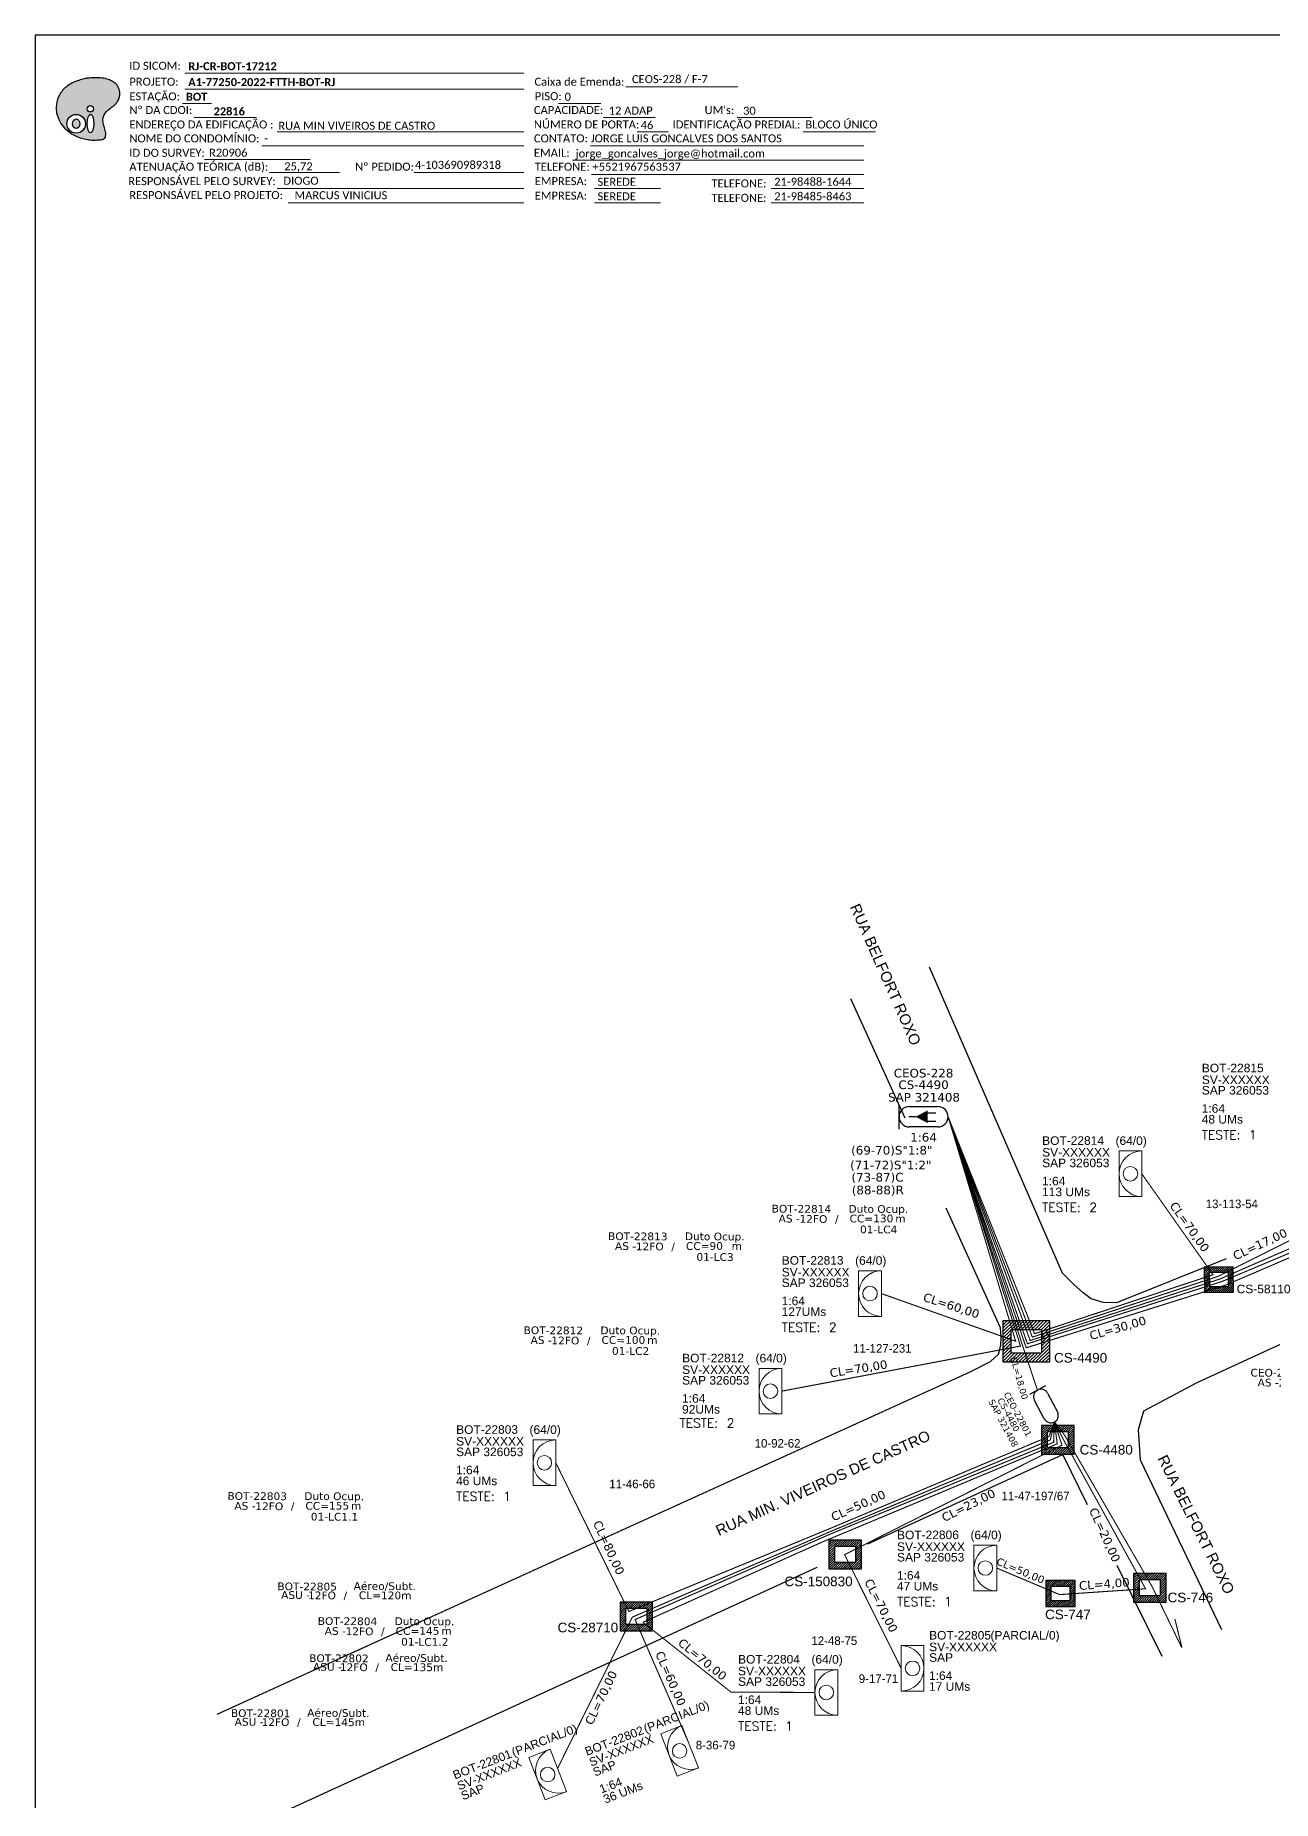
# Model space of a CAD drawing. Header units: inches. Extents: x 932 to 2691, y 84 to 678.
# Drawn here: x 932.4 to 1209.6, y 282.5 to 678.1 of the extents above; entities that cross this region are included whole.
import ezdxf
from ezdxf.enums import TextEntityAlignment as Align

# ---------------------------------------------------------------- set-up
doc = ezdxf.new("R2010")
doc.units = ezdxf.units.IN
doc.header["$MEASUREMENT"] = 0
for name, color, linetype in [('10.1-Caixas Subterrâneas', 5, 'Continuous'), ('20.4-CEOS', 1, 'Continuous'), ('20.5-CEO', 1, 'Continuous'), ('CAP_A_INSTALAR', 1, 'Continuous'), ('CELULAS_GPON', 7, 'Continuous'), ('label_cabos', 7, 'Continuous'), ('Legenda', 1, 'Continuous'), ('LOGRADOURO', 5, 'Continuous'), ('MUB', 252, 'Continuous'), ('surveys legendas', 7, 'Continuous')]:
    doc.layers.add(name, color=color, linetype=linetype)
doc.layers.add("20.0-LEGENDA DOS CDO'S", color=1, linetype='Continuous', lineweight=0)
doc.layers.add('20.1-CDO_INTERIOR', color=1, linetype='Continuous', lineweight=0)
doc.layers.add('EXTRA', color=50, linetype='Continuous', plot=False)
doc.styles.add('ARIAL', font='arial.ttf')
doc.styles.add('ROMANS', font='ROMANS.SHX', dxfattribs={"height": 2.5})
doc.styles.add('siredit', font='verdana.ttf')
doc.styles.add('WMF-Calibri0', font='calibri.ttf')
doc.styles.add('WMF-Calibri1', font='calibrib.ttf')
doc.linetypes.add('FENCELINE1', pattern='A,0.25,-0.1,[133,ltypeshp.shx,S=0.1,R=0,X=-0.1,Y=0],-0.1,1', length=1.45)

# ---------------------------------------------------------------- blocks, each defined once
blk = doc.blocks.new('*X2')
at = {"color": 0, "linetype": 'Continuous'}
for p, q in [((-1.25, 0.34099), (-0.49099, 1.1)), ((-1.25, 0.517767), (-0.667767, 1.1)), ((-1.25, 0.694544), (-0.844544, 1.1)), ((-1.25, 0.87132), (-1.02132, 1.1)), ((-1.25, 1.048097), (-1.198097, 1.1)), ((-0.789214, 0.625), (-0.314214, 1.1)), ((-0.612437, 0.625), (-0.137437, 1.1)), ((-0.43566, 0.625), (0.03934, 1.1)), ((-0.258883, 0.625), (0.216117, 1.1)), ((-0.082107, 0.625), (0.392893, 1.1)), ((0.09467, 0.625), (0.56967, 1.1)), ((0.271447, 0.625), (0.746447, 1.1)), ((0.448223, 0.625), (0.923223, 1.1)), ((0.625, 0.625), (1.1, 1.1)), ((0.801777, 0.625), (1.25, 1.073223)), ((-1.25, 0.164214), (-0.8035, 0.610714)), ((-1.25, -0.012563), (-0.8035, 0.433937)), ((-1.25, -0.18934), (-0.8035, 0.25716)), ((-1.25, -0.366117), (-0.8035, 0.080383)), ((0.8035, 0.449947), (1.25, 0.896447)), ((0.8035, 0.27317), (1.25, 0.71967)), ((0.8035, 0.096393), (1.25, 0.542893)), ((0.8035, -0.080383), (1.25, 0.366117)), ((0.8035, -0.25716), (1.25, 0.18934)), ((0.8035, -0.433937), (1.25, 0.012563)), ((-1.25, -0.542893), (-0.8035, -0.096393)), ((-1.25, -0.71967), (-0.8035, -0.27317)), ((-1.25, -0.896447), (-0.8035, -0.449947)), ((-1.25, -1.073223), (-0.801777, -0.625)), ((-1.1, -1.1), (-0.625, -0.625)), ((-0.923223, -1.1), (-0.448223, -0.625)), ((-0.746447, -1.1), (-0.271447, -0.625)), ((-0.56967, -1.1), (-0.09467, -0.625)), ((-0.392893, -1.1), (0.082107, -0.625)), ((-0.216117, -1.1), (0.258883, -0.625)), ((-0.03934, -1.1), (0.43566, -0.625)), ((0.137437, -1.1), (0.612437, -0.625)), ((0.314214, -1.1), (0.789214, -0.625)), ((0.49099, -1.1), (1.25, -0.34099)), ((0.667767, -1.1), (1.25, -0.517767)), ((0.8035, -0.610714), (1.25, -0.164214)), ((0.844544, -1.1), (1.25, -0.694544)), ((1.02132, -1.1), (1.25, -0.87132)), ((1.198097, -1.1), (1.25, -1.048097))]:
    blk.add_line(p, q, dxfattribs=at)
blk = doc.blocks.new('MANHOLE_MQ')
at = {"color": 0, "linetype": 'Continuous'}
for p, q in [((0.00000623, 0.00000569), (-0.00000627, 0.00000569)), ((-0.00000627, 0.00000569), (-0.00000627, -0.00000531)), ((0.00000623, -0.00000531), (0.00000623, 0.00000569)), ((-0.00000404, 0.00000331), (0.00000399, 0.00000331)), ((-0.00000404, -0.00000294), (-0.00000404, 0.00000331)), ((0.00000399, 0.00000331), (0.00000399, -0.00000294)), ((0.00000399, -0.00000294), (-0.00000404, -0.00000294)), ((0.00000399, -0.00000294), (0.00000399, -0.00000294)), ((-0.00000627, -0.00000531), (0.00000623, -0.00000531))]:
    blk.add_line(p, q, dxfattribs=at)
at = {"color": 0, "linetype": 'Continuous', "xscale": 5e-06, "yscale": 5e-06, "zscale": 1e-05}
blk.add_blockref('*X2', (-0.00000002, 0.00000019), dxfattribs=at)
blk = doc.blocks.new('Teste  FTTH')
at = {"color": 0, "lineweight": 0, "style": 'ROMANS'}
for tag, p in [('TESTE', (-2.302, -0.29)), ('QTDE', (0.212, -0.29))]:
    blk.add_attdef(tag, p, '', height=0.48, dxfattribs=at)
for tag, p, flags in [('FID', (-2.227, -1.253), 1), ('FATOR', (-2.227, -2.028), 3), ('ID_ATIVIDADE', (-2.227, -2.716), 3)]:
    blk.add_attdef(tag, p, '', height=0.48, dxfattribs=dict(at, flags=flags))
blk = doc.blocks.new('Inst CB DT OCUP CFOA-SM-AS-80-TS-24')
at = {"layer": 'label_cabos', "color": 0, "style": 'siredit'}
for tag, flags, p in [('ID_ATIVIDADE', 3, (1.31, 2.67)), ('FATOR', 1, (11.56, 2.55))]:
    blk.add_attdef(tag, text='', height=1, rotation=359.69, dxfattribs=dict(at, flags=flags)).set_placement(p, align=Align.MIDDLE_CENTER)
for tag, p in [('TIPO_CABO', (1.76, 0)), ('DESTINO_CABO', (3.13, 1.26)), ('CABO', (4.69, -0.05)), ('/', (7.71, -0.05)), ('LANCE', (10.91, 0)), ('TIPO_CABO', (13.11, 1.24)), ('UND', (15.96, 0)), ('FID', (13.15, -1.41))]:
    blk.add_attdef(tag, text='', height=1, rotation=359.69, dxfattribs=at).set_placement(p, align=Align.MIDDLE_CENTER)
blk.add_attdef('QTDE', (12.43, -0.47), '', height=1, rotation=359.69, dxfattribs=at)
blk = doc.blocks.new('LEGENDA DOS CABOS')
at = {"layer": 'EXTRA', "style": 'siredit'}
for tag, p in [('ID', (4.6, 0.97)), ('XX', (9.03, 0.97))]:
    blk.add_attdef(tag, text='', height=0.48, rotation=359.69, dxfattribs=at).set_placement(p, align=Align.MIDDLE_CENTER)
at = {"layer": 'Legenda', "color": 7, "style": 'siredit'}
for tag, p in [('TIPO_CABO', (1.31, 0)), ('CABO', (4.69, -0.05)), ('/', (6.81, -0.05)), ('METROS', (10.03, -0.05))]:
    blk.add_attdef(tag, text='', height=0.8, rotation=359.69, dxfattribs=at).set_placement(p, align=Align.MIDDLE_CENTER)
blk = doc.blocks.new('*U15')
at = {"layer": '20.4-CEOS', "color": 7, "style": 'siredit'}
for tag, p in [('FIBRAS_SPLITTER', (0, 0)), ('FIBRAS_TOP_C', (0, -4.13)), ('RESERVA_FINAIS', (0, -5.46))]:
    blk.add_attdef(tag, p, '', height=1.01, dxfattribs=at)
for tag, p, flags in [('ID_ATIVIDADE', (0, -6.77), 3), ('FATOR', (0, -8.09), 1), ('QTDE', (0, -9.4), 1), ('FID', (0, -10.71), 1)]:
    blk.add_attdef(tag, p, '', height=1.01, dxfattribs=dict(at, flags=flags))
blk = doc.blocks.new('*U16')
at = {"layer": '20.4-CEOS', "color": 7, "style": 'siredit'}
blk.add_attdef('FIBRAS_SPLITTER', (0, 0), '', height=1.01, dxfattribs=at)
for tag, p, flags in [('ID_ATIVIDADE', (0, -1.48), 3), ('FATOR', (0, -2.79), 1), ('QTDE', (0, -4.11), 1), ('FID', (0, -5.42), 1)]:
    blk.add_attdef(tag, p, '', height=1.01, dxfattribs=dict(at, flags=flags))
blk = doc.blocks.new('OI')
h = blk.add_hatch(color=40)
edge = h.paths.add_edge_path()
edge.add_spline(control_points=[(4.35, -0.67), (3.92, -0.99), (3.26, -1.5), (2.81, -2.59), (2.9, -3.5), (3.06, -4.27), (3.31, -4.85), (3.37, -5.39), (3.4, -5.88), (3.2, -6.4), (2.54, -6.61), (1.65, -6.63), (0.55, -6.67), (-0.56, -6.42), (-1.61, -6.14), (-2.77, -5.61), (-3.92, -4.77), (-4.89, -3.7), (-5.34, -2.65), (-5.6, -1.94), (-5.85, -0.96), (-5.71, 0.47), (-5.1, 2.02), (-4.14, 3.02), (-3.3, 3.61), (-2.37, 4.16), (-1.36, 4.44), (-0.56, 4.7), (0.79, 4.85), (2.24, 4.97), (3.79, 4.57), (4.67, 4.21), (5.44, 3.65), (5.76, 2.99), (6.03, 2.21), (6.01, 1.46), (5.72, 0.64), (5.31, 0.08), (4.88, -0.38), (4.51, -0.55), (4.35, -0.67)], knot_values=[0, 0, 0, 0, 1.60434, 2.417191, 3.427595, 4.282808, 4.776746, 5.304182, 5.888771, 6.258406, 6.858137, 7.79129, 8.986195, 10.124242, 11.187857, 12.242908, 13.953784, 15.414161, 16.515391, 17.349188, 17.675853, 19.552021, 21.515531, 22.568638, 23.63245, 24.621084, 25.782718, 26.745347, 27.142653, 29.870543, 31.004649, 31.921532, 32.709589, 33.801391, 34.042471, 35.192333, 35.971461, 36.628871, 37.254359, 37.836911, 37.836911, 37.836911, 37.836911], degree=3, periodic=0)
h.paths.add_polyline_path([(1.13, -0.87, -1), (-0.04, -0.87, -1)], flags=16)
edge = h.paths.add_edge_path(flags=16)
edge.add_ellipse((0.56, -3.59), major_axis=(-0.02, 1.71), ratio=0.361305, start_angle=0, end_angle=360)
h.paths.add_polyline_path([(-0.36, -3.62, -1), (-3.8, -3.62, -1)], flags=16)
edge = h.paths.add_edge_path(flags=0)
edge.add_ellipse((-2.08, -3.62), major_axis=(0, 0.885), ratio=0.758294, start_angle=0, end_angle=360)
at = {"color": 40}
for centre, radius in [((-2.08, -3.62), 1.72), ((0.54, -0.87), 0.587)]:
    blk.add_circle(centre, radius, dxfattribs=at)
blk.add_ellipse((-2.08, -3.62), major_axis=(0, 0.885), ratio=0.758294, start_param=-3.141592653589792, end_param=3.141592653589792, dxfattribs=at)
blk.add_ellipse((0.56, -3.59), major_axis=(-0.02, 1.71), ratio=0.361305, dxfattribs=at)
at = {"color": 40, "start_tangent": (-0.800898, -0.598801), "end_tangent": (-0.800898, -0.598801)}
blk.add_spline([(4.35, -0.67), (3.2, -1.78), (2.9, -2.54), (2.92, -3.55), (3.12, -4.38), (3.28, -4.85), (3.37, -5.37), (3.35, -5.95), (3.2, -6.29), (2.66, -6.55), (1.73, -6.63), (0.54, -6.62), (-0.58, -6.41), (-1.6, -6.11), (-2.56, -5.67), (-3.95, -4.67), (-4.89, -3.56), (-5.37, -2.56), (-5.64, -1.78), (-5.72, -1.46), (-5.63, 0.42), (-4.84, 2.22), (-4.13, 2.99), (-3.27, 3.62), (-2.4, 4.09), (-1.3, 4.47), (-0.37, 4.72), (0.02, 4.77), (2.75, 4.8), (3.85, 4.53), (4.69, 4.16), (5.31, 3.68), (5.85, 2.73), (5.93, 2.5), (5.94, 1.35), (5.67, 0.62), (5.29, 0.08), (4.84, -0.36), (4.35, -0.67)], degree=3, dxfattribs=at)

msp = doc.modelspace()

# ---------------------------------------------------------------- linework, layer by layer
msp.add_lwpolyline([(932.38, 84.09), (1770.94, 84.09), (1770.94, 678.09), (932.38, 678.09), (932.38, 84.09)])
at = {"color": 7, "lineweight": 0}
for points in [[(965.85, 669.61), (1041.82, 669.61)], [(965.85, 666.04), (1041.82, 666.04)], [(1064.66, 666.53), (1089.8, 666.53)], [(965.33, 662.77), (971.88, 662.77)], [(1049.62, 662.81), (1059.1, 662.81)], [(968, 659.7), (981.94, 659.7)], [(1059.67, 659.7), (1071.29, 659.7)], [(1089.61, 659.7), (1106.47, 659.7)], [(983.15, 653.35), (1041.82, 653.35)], [(986.57, 656.46), (1041.82, 656.46)], [(1056.78, 653.35), (1118.01, 653.35)], [(1067.25, 656.46), (1074.2, 656.46)], [(1104.42, 656.46), (1120.6, 656.46)], [(970.32, 650.28), (993.95, 650.28)], [(1052.74, 650.11), (1118.01, 650.11)], [(984.85, 647.31), (1000.52, 647.31)], [(1017.18, 647.32), (1041.68, 647.32)], [(1017.69, 647.32), (1041.84, 647.32)], [(1057.03, 646.87), (1118.01, 646.87)], [(986.57, 643.76), (1041.82, 643.76)], [(1057.64, 643.76), (1072.44, 643.76)], [(1097.24, 643.76), (1118.01, 643.76)], [(989.06, 640.52), (1041.82, 640.52)], [(1057.64, 640.52), (1072.44, 640.52)], [(1097.24, 640.52), (1118.01, 640.52)]]:
    msp.add_lwpolyline(points, dxfattribs=at)
at = {"layer": '20.1-CDO_INTERIOR', "color": 0, "lineweight": 18}
for points in [[(1175.2, 417.9), (1175.19, 428.1), (1180.29, 428.1), (1180.3, 417.9)], [(1116.85, 391.05), (1116.84, 401.25), (1121.94, 401.25), (1121.95, 391.05)], [(1094.53, 369.18), (1094.53, 379.38), (1099.63, 379.39), (1099.63, 369.19)], [(1043.89, 353.15), (1043.89, 363.35), (1048.99, 363.35), (1048.99, 353.15)], [(1142.68, 329.55), (1142.68, 339.75), (1147.78, 339.75), (1147.78, 329.55)], [(1107.07, 301.67), (1107.06, 311.87), (1112.16, 311.88), (1112.17, 301.68)], [(1076.2, 288), (1072.52, 297.51), (1077.27, 299.36), (1080.96, 289.85)], [(1046.64, 282.7), (1042.96, 292.22), (1047.71, 294.06), (1051.4, 284.55)]]:
    msp.add_lwpolyline(points, close=True, dxfattribs=at)
at = {"layer": '20.1-CDO_INTERIOR', "color": 8, "lineweight": 18}
msp.add_lwpolyline([(1131.48, 307.07), (1131.48, 317.27), (1126.38, 317.28), (1126.38, 307.08)], close=True, dxfattribs=at)
at = {"layer": '20.1-CDO_INTERIOR', "color": 0, "lineweight": 18}
for centre in [(1177.74, 423), (1119.39, 396.15), (1097.08, 374.28), (1046.44, 358.25), (1145.23, 334.65), (1109.61, 306.78), (1076.74, 293.68), (1047.18, 288.38)]:
    msp.add_circle(centre, 1.63, dxfattribs=at)
at = {"layer": '20.1-CDO_INTERIOR', "color": 8, "lineweight": 18}
msp.add_circle((1128.93, 312.18), 1.63, dxfattribs=at)
at = {"layer": '20.1-CDO_INTERIOR', "color": 0, "lineweight": 18}
for centre, start, end in [((1180.29, 423), 90.0276, 270.0276), ((1121.94, 396.15), 90.0276, 270.0276), ((1099.63, 374.29), 90.0276, 270.0276), ((1048.99, 358.25), 90.0276, 270.0276), ((1147.78, 334.65), 90.0276, 270.0276), ((1112.16, 306.78), 90.0276, 270.0276), ((1079.12, 294.6), 111.1866, 291.1866), ((1049.55, 289.3), 111.1866, 291.1866)]:
    msp.add_arc(centre, 5.1, start, end, dxfattribs=at)
at = {"layer": '20.1-CDO_INTERIOR', "color": 8, "lineweight": 18}
msp.add_arc((1126.38, 312.18), 5.1, 269.9724, 89.9724, dxfattribs=at)
at = {"layer": '20.4-CEOS', "color": 5}
for p, q in [((1128.19, 438.06), (1134.61, 438.06)), ((1134.61, 433.49), (1128.19, 433.49))]:
    msp.add_line(p, q, dxfattribs=at)
for points in [[(1125.91, 433.01), (1125.91, 438.53)], [(1129.63, 435.77), (1128.09, 435.77)], [(1132.16, 436.68), (1134.11, 436.68)], [(1132.16, 434.78), (1134.11, 434.78)]]:
    msp.add_lwpolyline(points, dxfattribs=at)
msp.add_lwpolyline([(1129.63, 435.77, 0, 2.82, 0), (1132.28, 435.77, 2.82, 2.82, 0)], format="xyseb", dxfattribs=at)
for centre, start, end in [((1128.19, 435.77), 90, 270), ((1134.61, 435.77), 270, 90)]:
    msp.add_arc(centre, 2.29, start, end, dxfattribs=at)
at = {"layer": '20.5-CEO', "color": 0}
for p, q in [((1158.44, 368.08), (1156.22, 372.23)), ((1159.18, 373.82), (1161.4, 369.66))]:
    msp.add_line(p, q, dxfattribs=at)
msp.add_lwpolyline([(1158.69, 375.46), (1155.12, 373.55)], dxfattribs=at)
for centre, start, end in [((1157.7, 373.03), 28.1503, 208.1503), ((1159.92, 368.87), 208.1503, 28.1503)]:
    msp.add_arc(centre, 1.68, start, end, dxfattribs=at)
at = {"layer": 'CAP_A_INSTALAR', "color": 0, "linetype": 'FENCELINE1', "ltscale": 2, "const_width": 0.24, "elevation": 0.24}
for points in [[(1136.9, 435.77), (1154.39, 384), (1199.2, 398.09), (1233.32, 412.77), (1262.17, 426.22), (1301.48, 446.53), (1304.36, 476.66)], [(1263.23, 470.18), (1257.57, 425.4), (1232.45, 413.24), (1198.26, 398.86), (1154.67, 384.9), (1136.9, 435.77)], [(1136.9, 435.77), (1155.77, 386.39), (1197.36, 399.99), (1229.5, 416.05), (1216.07, 439.26)], [(1136.9, 435.77), (1153.12, 384.39), (1099.63, 374.29)], [(1136.9, 435.77), (1152.03, 385.48), (1121.94, 396.15)], [(1136.9, 435.77), (1156.28, 387.15), (1196.24, 400.37), (1180.29, 423)], [(1136.9, 435.77), (1153.86, 383.65), (1156.93, 374.47)], [(1160.71, 367.39), (1159.53, 364.15), (1110.44, 343.51), (1065.37, 324.92), (1048.99, 358.25)], [(1160.74, 367.4), (1159.8, 363.36), (1110.99, 343.03), (1066.15, 323.66), (1049.38, 289.74)], [(1160.71, 367.39), (1160.54, 362.84), (1111.01, 342.48), (1066.76, 323.11), (1078.77, 295.49)], [(1160.71, 367.39), (1161.35, 362.47), (1108.71, 340.49), (1068.52, 322.5)], [(1160.71, 367.39), (1162.41, 362.18), (1113.7, 337.65), (1126.38, 312.18)], [(1160.74, 367.4), (1162.6, 363.69), (1181.13, 330.01), (1161.88, 328.7), (1147.78, 334.65)], [(1160.74, 367.4), (1163.08, 364.3), (1182.51, 330.67), (1189.26, 316.81)], [(1068.52, 322.5), (1088.23, 306.87), (1107.06, 306.77)]]:
    msp.add_lwpolyline(points, dxfattribs=at)
at = {"layer": 'CAP_A_INSTALAR', "color": 1, "linetype": 'FENCELINE1', "ltscale": 2, "const_width": 0.24, "elevation": 0.24}
msp.add_lwpolyline([(1136.9, 435.77), (1155.29, 385.63), (1197.78, 399.41), (1231.53, 414.11), (1256.11, 426.11), (1248.35, 445.25)], dxfattribs=at)
at = {"layer": 'CAP_A_INSTALAR', "color": 0, "linetype": 'FENCELINE1', "ltscale": 2, "const_width": 0.24}
msp.add_lwpolyline([(1189.29, 316.82), (1187.7, 323.24)], dxfattribs=at)
at = {"layer": 'MUB'}
for points in [[(1199.21, 403.91), (1174.66, 394.04), (1171.65, 394.18), (1168.95, 394.94), (1167.17, 396.29), (1165.08, 398.15), (1162.56, 400.69), (1132.71, 469.29)], [(1127.3, 435.44), (1115.11, 462.22)], [(1346.33, 446.86), (1192.61, 376.18), (1180.64, 369.8), (1179.47, 365.62), (1179.9, 358.92), (1198.17, 320.86)], [(991.65, 310.32), (1141.84, 378.62), (1146.41, 380.95), (1148.21, 382.59), (1148.7, 384.62), (1148.78, 386.38), (1148.66, 388.51), (1136.47, 415.3)], [(1118.94, 340.06), (1162.6, 360.07)], [(1168.12, 348.83), (1162.6, 360.07)], [(984.39, 278.39), (1107.54, 334.83)], [(1184.85, 314.8), (1174.8, 335.24)], [(1004.38, 316.1), (1007.91, 317.71)], [(973.16, 301.91), (991.65, 310.32)]]:
    msp.add_lwpolyline(points, dxfattribs=at)

# ---------------------------------------------------------------- block references
at = {"color": 7, "xscale": 1.213923925196705, "yscale": 1.21392392515554, "zscale": 1.213923925163967, "rotation": 0.153289602326381}
msp.add_blockref('OI', (944.05, 662.67), dxfattribs=at)
at = {"layer": '10.1-Caixas Subterrâneas', "color": 30}
for p, xscale, yscale, zscale, rotation in [((1197.55, 399.37), 518700.5296935675, 518700.5296935675, 518700.5296935675, 180.7559824657939), ((1154.4, 385.61, -0.11), 840294.8581035795, 840294.8581035797, 840294.8581035797, 180.0191175169924), ((1161.46, 363.52), 583538.0959052638, 583538.0959052637, 583538.0959052637, 180.0191175169924), ((1113.82, 337.83), 583538.0959052638, 583538.0959052637, 583538.0959052637, 180.0191175169924), ((1182.08, 330.36), 583538.0959052638, 583538.0959052637, 583538.0959052637, 180.0191175169924), ((1162.06, 329.05), 525184.2863147373, 525184.2863147373, 525184.2863147373, 180.0191175169924), ((1067.03, 323.92), 583538.0959052638, 583538.0959052637, 583538.0959052637, 180.0191175169924)]:
    msp.add_blockref('MANHOLE_MQ', p, dxfattribs=dict(at, xscale=xscale, yscale=yscale, zscale=zscale, rotation=rotation))
at = {"layer": "20.0-LEGENDA DOS CDO'S", "color": 0, "lineweight": 0, "xscale": 4.201199999996695, "yscale": 4.201200000056999, "rotation": 0.0040785615768771}
for p, zscale, values in [((1203.41, 431.93), 4.201199999999978, {'TESTE': 'TESTE:', 'QTDE': '1'}), ((1167.64, 415.66), 4.201199999999979, {'TESTE': 'TESTE:', 'QTDE': '2'}), ((1109.29, 388.81), 4.20119999999998, {'TESTE': 'TESTE:', 'QTDE': '2'}), ((1086.41, 367.37), 4.201199999999979, {'TESTE': 'TESTE:', 'QTDE': '2'}), ((1036.34, 350.92), 4.201199999999979, {'TESTE': 'TESTE:', 'QTDE': '1'}), ((1135.13, 327.31), 4.201199999999979, {'TESTE': 'TESTE:', 'QTDE': '1'}), ((1099.51, 299.44), 4.20119999999998, {'TESTE': 'TESTE:', 'QTDE': '1'})]:
    msp.add_blockref('Teste  FTTH', p, dxfattribs=dict(at, zscale=zscale)).add_auto_attribs(values)
at = {"layer": '20.4-CEOS', "color": 0, "lineweight": 0}
ref = msp.add_blockref('*U15', (1115.17, 427.3), dxfattribs=dict(at, xscale=1.919999999998253, yscale=1.919999999972063, zscale=1.919999999999999))
ref.add_attrib('FIBRAS_SPLITTER', '(69-70)S"1:8"', (1115.17, 427.3), dxfattribs={"color": 7, "height": 1.9386, "style": 'siredit'})
ref.add_attrib('FIBRAS_TOP_C', '(73-87)C', (1115.24, 421.25), dxfattribs={"color": 7, "height": 1.939, "style": 'siredit'})
ref.add_attrib('RESERVA_FINAIS', '(88-88)R', (1115.31, 418.39), dxfattribs={"color": 7, "height": 1.939, "style": 'siredit'})
at = {"layer": '20.4-CEOS', "color": 0, "lineweight": 0, "xscale": 1.919999999998253, "yscale": 1.919999999972063, "zscale": 1.919999999999999}
msp.add_blockref('*U16', (1114.94, 423.99), dxfattribs=at).add_auto_attribs({'FIBRAS_SPLITTER': '(71-72)S"1:2"'})
at = {"layer": 'label_cabos', "color": 0, "lineweight": 0}
ref = msp.add_blockref('Inst CB DT OCUP CFOA-SM-AS-80-TS-24', (1098.62, 412.96), dxfattribs=dict(at, xscale=1.728000000002793, yscale=1.727999999932947, zscale=1.727999999999999))
ref.add_attrib('DESTINO_CABO', 'BOT-22814', dxfattribs={"color": 0, "height": 1.728, "rotation": 359.69, "style": 'siredit'}).set_placement((1104.03, 415.14), align=Align.MIDDLE_CENTER)
ref.add_attrib('CABO', '12FO', dxfattribs={"color": 0, "height": 1.728, "rotation": 359.69, "style": 'siredit'}).set_placement((1106.72, 412.87), align=Align.MIDDLE_CENTER)
ref.add_attrib('TIPO_CABO', 'Duto Ocup.', dxfattribs={"color": 0, "height": 1.728, "rotation": 359.69, "style": 'siredit'}).set_placement((1121.27, 415.11), align=Align.MIDDLE_CENTER)
ref.add_attrib('/', '/', dxfattribs={"color": 0, "height": 1.73, "rotation": 359.69, "style": 'siredit'}).set_placement((1111.95, 412.87), align=Align.MIDDLE_CENTER)
ref.add_attrib('TIPO_CABO', 'AS - ', dxfattribs={"color": 0, "height": 1.728, "rotation": 359.69, "style": 'siredit'}).set_placement((1101.67, 412.95), align=Align.MIDDLE_CENTER)
ref.add_attrib('FID', '01-LC4', dxfattribs={"color": 0, "height": 1.728, "rotation": 359.69, "style": 'siredit'}).set_placement((1121.34, 410.52), align=Align.MIDDLE_CENTER)
ref.add_attrib('LANCE', 'CC=', dxfattribs={"color": 0, "height": 1.728, "rotation": 359.69, "style": 'siredit'}).set_placement((1117.47, 412.96), align=Align.MIDDLE_CENTER)
ref.add_attrib('QTDE', '130', (1120.1, 412.14), dxfattribs={"color": 0, "height": 1.728, "rotation": 359.69, "style": 'siredit'})
ref.add_attrib('UND', 'm', dxfattribs={"color": 0, "height": 1.73, "rotation": 359.69, "style": 'siredit'}).set_placement((1126.21, 412.96), align=Align.MIDDLE_CENTER)
ref = msp.add_blockref('Inst CB DT OCUP CFOA-SM-AS-80-TS-24', (1061.96, 406.79), dxfattribs=dict(at, xscale=1.728000000002793, yscale=1.727999999932947, zscale=1.727999999999999))
ref.add_attrib('DESTINO_CABO', 'BOT-22813', dxfattribs={"color": 0, "height": 1.728, "rotation": 359.69, "style": 'siredit'}).set_placement((1067.37, 408.98), align=Align.MIDDLE_CENTER)
ref.add_attrib('CABO', '12FO', dxfattribs={"color": 0, "height": 1.728, "rotation": 359.69, "style": 'siredit'}).set_placement((1070.05, 406.7), align=Align.MIDDLE_CENTER)
ref.add_attrib('TIPO_CABO', 'Duto Ocup.', dxfattribs={"color": 0, "height": 1.728, "rotation": 359.69, "style": 'siredit'}).set_placement((1084.61, 408.95), align=Align.MIDDLE_CENTER)
ref.add_attrib('/', '/', dxfattribs={"color": 0, "height": 1.73, "rotation": 359.69, "style": 'siredit'}).set_placement((1075.29, 406.7), align=Align.MIDDLE_CENTER)
ref.add_attrib('TIPO_CABO', 'AS - ', dxfattribs={"color": 0, "height": 1.728, "rotation": 359.69, "style": 'siredit'}).set_placement((1065, 406.79), align=Align.MIDDLE_CENTER)
ref.add_attrib('FID', '01-LC3', dxfattribs={"color": 0, "height": 1.728, "rotation": 359.69, "style": 'siredit'}).set_placement((1084.68, 404.35), align=Align.MIDDLE_CENTER)
ref.add_attrib('LANCE', 'CC=', dxfattribs={"color": 0, "height": 1.728, "rotation": 359.69, "style": 'siredit'}).set_placement((1080.81, 406.8), align=Align.MIDDLE_CENTER)
ref.add_attrib('QTDE', '90', (1083.43, 405.97), dxfattribs={"color": 0, "height": 1.728, "rotation": 359.69, "style": 'siredit'})
ref.add_attrib('UND', 'm', dxfattribs={"color": 0, "height": 1.73, "rotation": 359.69, "style": 'siredit'}).set_placement((1089.54, 406.8), align=Align.MIDDLE_CENTER)
ref = msp.add_blockref('Inst CB DT OCUP CFOA-SM-AS-80-TS-24', (1043.04, 385.73), dxfattribs=dict(at, xscale=1.728000000002793, yscale=1.727999999932947, zscale=1.727999999999999))
ref.add_attrib('DESTINO_CABO', 'BOT-22812', dxfattribs={"color": 0, "height": 1.728, "rotation": 359.69, "style": 'siredit'}).set_placement((1048.45, 387.91), align=Align.MIDDLE_CENTER)
ref.add_attrib('CABO', '12FO', dxfattribs={"color": 0, "height": 1.728, "rotation": 359.69, "style": 'siredit'}).set_placement((1051.14, 385.64), align=Align.MIDDLE_CENTER)
ref.add_attrib('TIPO_CABO', 'Duto Ocup.', dxfattribs={"color": 0, "height": 1.728, "rotation": 359.69, "style": 'siredit'}).set_placement((1065.69, 387.88), align=Align.MIDDLE_CENTER)
ref.add_attrib('/', '/', dxfattribs={"color": 0, "height": 1.73, "rotation": 359.69, "style": 'siredit'}).set_placement((1056.37, 385.64), align=Align.MIDDLE_CENTER)
ref.add_attrib('TIPO_CABO', 'AS - ', dxfattribs={"color": 0, "height": 1.728, "rotation": 359.69, "style": 'siredit'}).set_placement((1046.09, 385.72), align=Align.MIDDLE_CENTER)
ref.add_attrib('FID', '01-LC2', dxfattribs={"color": 0, "height": 1.728, "rotation": 359.69, "style": 'siredit'}).set_placement((1065.76, 383.28), align=Align.MIDDLE_CENTER)
ref.add_attrib('LANCE', 'CC=', dxfattribs={"color": 0, "height": 1.728, "rotation": 359.69, "style": 'siredit'}).set_placement((1061.89, 385.73), align=Align.MIDDLE_CENTER)
ref.add_attrib('QTDE', '100', (1064.52, 384.91), dxfattribs={"color": 0, "height": 1.728, "rotation": 359.69, "style": 'siredit'})
ref.add_attrib('UND', 'm', dxfattribs={"color": 0, "height": 1.73, "rotation": 359.69, "style": 'siredit'}).set_placement((1070.63, 385.73), align=Align.MIDDLE_CENTER)
ref = msp.add_blockref('Inst CB DT OCUP CFOA-SM-AS-80-TS-24', (1205.93, 376.22), dxfattribs=dict(at, xscale=1.728000000002793, yscale=1.727999999932947, zscale=1.727999999999999))
ref.add_attrib('DESTINO_CABO', 'CEO-22801', dxfattribs={"color": 0, "height": 1.728, "rotation": 359.69, "style": 'siredit'}).set_placement((1211.35, 378.4), align=Align.MIDDLE_CENTER)
ref.add_attrib('CABO', '24FO', dxfattribs={"color": 0, "height": 1.728, "rotation": 359.69, "style": 'siredit'}).set_placement((1214.03, 376.13), align=Align.MIDDLE_CENTER)
ref.add_attrib('TIPO_CABO', 'Duto Ocup.', dxfattribs={"color": 0, "height": 1.728, "rotation": 359.69, "style": 'siredit'}).set_placement((1228.59, 378.37), align=Align.MIDDLE_CENTER)
ref.add_attrib('/', '/', dxfattribs={"color": 0, "height": 1.73, "rotation": 359.69, "style": 'siredit'}).set_placement((1219.26, 376.13), align=Align.MIDDLE_CENTER)
ref.add_attrib('TIPO_CABO', 'AS - ', dxfattribs={"color": 0, "height": 1.728, "rotation": 359.69, "style": 'siredit'}).set_placement((1208.98, 376.21), align=Align.MIDDLE_CENTER)
ref.add_attrib('FID', '01-LC1', dxfattribs={"color": 0, "height": 1.728, "rotation": 359.69, "style": 'siredit'}).set_placement((1228.65, 373.77), align=Align.MIDDLE_CENTER)
ref.add_attrib('LANCE', 'CC=', dxfattribs={"color": 0, "height": 1.728, "rotation": 359.69, "style": 'siredit'}).set_placement((1224.79, 376.22), align=Align.MIDDLE_CENTER)
ref.add_attrib('QTDE', '55', (1227.41, 375.4), dxfattribs={"color": 0, "height": 1.728, "rotation": 359.69, "style": 'siredit'})
ref.add_attrib('UND', 'm', dxfattribs={"color": 0, "height": 1.73, "rotation": 359.69, "style": 'siredit'}).set_placement((1233.52, 376.22), align=Align.MIDDLE_CENTER)
ref = msp.add_blockref('Inst CB DT OCUP CFOA-SM-AS-80-TS-24', (976.69, 348.59), dxfattribs=dict(at, xscale=1.728000000002793, yscale=1.727999999932947, zscale=1.727999999999999))
ref.add_attrib('DESTINO_CABO', 'BOT-22803', dxfattribs={"color": 0, "height": 1.728, "rotation": 359.69, "style": 'siredit'}).set_placement((982.1, 350.77), align=Align.MIDDLE_CENTER)
ref.add_attrib('CABO', '12FO', dxfattribs={"color": 0, "height": 1.728, "rotation": 359.69, "style": 'siredit'}).set_placement((984.79, 348.5), align=Align.MIDDLE_CENTER)
ref.add_attrib('TIPO_CABO', 'Duto Ocup.', dxfattribs={"color": 0, "height": 1.728, "rotation": 359.69, "style": 'siredit'}).set_placement((999.34, 350.74), align=Align.MIDDLE_CENTER)
ref.add_attrib('/', '/', dxfattribs={"color": 0, "height": 1.73, "rotation": 359.69, "style": 'siredit'}).set_placement((990.02, 348.5), align=Align.MIDDLE_CENTER)
ref.add_attrib('TIPO_CABO', 'AS - ', dxfattribs={"color": 0, "height": 1.728, "rotation": 359.69, "style": 'siredit'}).set_placement((979.73, 348.58), align=Align.MIDDLE_CENTER)
ref.add_attrib('FID', '01-LC1.1', dxfattribs={"color": 0, "height": 1.728, "rotation": 359.69, "style": 'siredit'}).set_placement((999.41, 346.15), align=Align.MIDDLE_CENTER)
ref.add_attrib('LANCE', 'CC=', dxfattribs={"color": 0, "height": 1.728, "rotation": 359.69, "style": 'siredit'}).set_placement((995.54, 348.59), align=Align.MIDDLE_CENTER)
ref.add_attrib('QTDE', '155', (998.17, 347.77), dxfattribs={"color": 0, "height": 1.728, "rotation": 359.69, "style": 'siredit'})
ref.add_attrib('UND', 'm', dxfattribs={"color": 0, "height": 1.73, "rotation": 359.69, "style": 'siredit'}).set_placement((1004.27, 348.59), align=Align.MIDDLE_CENTER)
ref = msp.add_blockref('LEGENDA DOS CABOS', (985.96, 327.71), dxfattribs=dict(at, xscale=1.728000000002793, yscale=1.727999999932947, zscale=1.728))
ref.add_attrib('ID', 'BOT-22805', dxfattribs={"color": 0, "height": 1.728, "rotation": 359.69, "style": 'siredit'}).set_placement((993.29, 330.52), align=Align.MIDDLE_CENTER)
ref.add_attrib('CABO', '12FO', dxfattribs={"color": 0, "height": 1.728, "rotation": 359.69, "style": 'siredit'}).set_placement((996.61, 328.53), align=Align.MIDDLE_CENTER)
ref.add_attrib('METROS', 'CL=120m', dxfattribs={"color": 0, "height": 1.728, "rotation": 359.69, "style": 'siredit'}).set_placement((1010.77, 328.53), align=Align.MIDDLE_CENTER)
ref.add_attrib('XX', 'Aéreo/Subt.', dxfattribs={"color": 0, "height": 1.728, "rotation": 359.69, "style": 'siredit'}).set_placement((1010.68, 330.6), align=Align.MIDDLE_CENTER)
ref.add_attrib('/', '/', dxfattribs={"color": 0, "height": 1.73, "rotation": 359.69, "style": 'siredit'}).set_placement((1001.84, 328.53), align=Align.MIDDLE_CENTER)
ref.add_attrib('TIPO_CABO', 'ASU -', dxfattribs={"color": 0, "height": 1.728, "rotation": 359.69, "style": 'siredit'}).set_placement((990.69, 328.61), align=Align.MIDDLE_CENTER)
ref = msp.add_blockref('Inst CB DT OCUP CFOA-SM-AS-80-TS-24', (996.92, 320.56), dxfattribs=dict(at, xscale=1.728000000002793, yscale=1.727999999932947, zscale=1.727999999999999))
ref.add_attrib('DESTINO_CABO', 'BOT-22804', dxfattribs={"color": 0, "height": 1.728, "rotation": 359.69, "style": 'siredit'}).set_placement((1002.33, 322.74), align=Align.MIDDLE_CENTER)
ref.add_attrib('CABO', '12FO', dxfattribs={"color": 0, "height": 1.728, "rotation": 359.69, "style": 'siredit'}).set_placement((1005.02, 320.47), align=Align.MIDDLE_CENTER)
ref.add_attrib('TIPO_CABO', 'Duto Ocup.', dxfattribs={"color": 0, "height": 1.728, "rotation": 359.69, "style": 'siredit'}).set_placement((1019.57, 322.71), align=Align.MIDDLE_CENTER)
ref.add_attrib('/', '/', dxfattribs={"color": 0, "height": 1.73, "rotation": 359.69, "style": 'siredit'}).set_placement((1010.25, 320.47), align=Align.MIDDLE_CENTER)
ref.add_attrib('TIPO_CABO', 'AS - ', dxfattribs={"color": 0, "height": 1.728, "rotation": 359.69, "style": 'siredit'}).set_placement((999.97, 320.55), align=Align.MIDDLE_CENTER)
ref.add_attrib('FID', '01-LC1.2', dxfattribs={"color": 0, "height": 1.728, "rotation": 359.69, "style": 'siredit'}).set_placement((1019.64, 318.11), align=Align.MIDDLE_CENTER)
ref.add_attrib('LANCE', 'CC=', dxfattribs={"color": 0, "height": 1.728, "rotation": 359.69, "style": 'siredit'}).set_placement((1015.77, 320.56), align=Align.MIDDLE_CENTER)
ref.add_attrib('QTDE', '145', (1018.4, 319.73), dxfattribs={"color": 0, "height": 1.728, "rotation": 359.69, "style": 'siredit'})
ref.add_attrib('UND', 'm', dxfattribs={"color": 0, "height": 1.73, "rotation": 359.69, "style": 'siredit'}).set_placement((1024.51, 320.56), align=Align.MIDDLE_CENTER)
ref = msp.add_blockref('LEGENDA DOS CABOS', (993.09, 311.61), dxfattribs=dict(at, xscale=1.728000000002793, yscale=1.727999999932947, zscale=1.728))
ref.add_attrib('ID', 'BOT-22802', dxfattribs={"color": 0, "height": 1.728, "rotation": 359.69, "style": 'siredit'}).set_placement((1000.41, 314.43), align=Align.MIDDLE_CENTER)
ref.add_attrib('CABO', '12FO', dxfattribs={"color": 0, "height": 1.728, "rotation": 359.69, "style": 'siredit'}).set_placement((1003.74, 312.43), align=Align.MIDDLE_CENTER)
ref.add_attrib('METROS', 'CL=135m', dxfattribs={"color": 0, "height": 1.728, "rotation": 359.69, "style": 'siredit'}).set_placement((1017.9, 312.43), align=Align.MIDDLE_CENTER)
ref.add_attrib('XX', 'Aéreo/Subt.', dxfattribs={"color": 0, "height": 1.728, "rotation": 359.69, "style": 'siredit'}).set_placement((1017.81, 314.5), align=Align.MIDDLE_CENTER)
ref.add_attrib('/', '/', dxfattribs={"color": 0, "height": 1.73, "rotation": 359.69, "style": 'siredit'}).set_placement((1008.97, 312.43), align=Align.MIDDLE_CENTER)
ref.add_attrib('TIPO_CABO', 'ASU -', dxfattribs={"color": 0, "height": 1.728, "rotation": 359.69, "style": 'siredit'}).set_placement((997.82, 312.51), align=Align.MIDDLE_CENTER)
ref = msp.add_blockref('LEGENDA DOS CABOS', (975.54, 299.3), dxfattribs=dict(at, xscale=1.728000000002793, yscale=1.727999999932947, zscale=1.728))
ref.add_attrib('ID', 'BOT-22801', dxfattribs={"color": 0, "height": 1.728, "rotation": 359.69, "style": 'siredit'}).set_placement((982.87, 302.11), align=Align.MIDDLE_CENTER)
ref.add_attrib('CABO', '12FO', dxfattribs={"color": 0, "height": 1.728, "rotation": 359.69, "style": 'siredit'}).set_placement((986.19, 300.12), align=Align.MIDDLE_CENTER)
ref.add_attrib('METROS', 'CL=145m', dxfattribs={"color": 0, "height": 1.728, "rotation": 359.69, "style": 'siredit'}).set_placement((1000.36, 300.12), align=Align.MIDDLE_CENTER)
ref.add_attrib('XX', 'Aéreo/Subt.', dxfattribs={"color": 0, "height": 1.728, "rotation": 359.69, "style": 'siredit'}).set_placement((1000.27, 302.19), align=Align.MIDDLE_CENTER)
ref.add_attrib('/', '/', dxfattribs={"color": 0, "height": 1.73, "rotation": 359.69, "style": 'siredit'}).set_placement((991.43, 300.12), align=Align.MIDDLE_CENTER)
ref.add_attrib('TIPO_CABO', 'ASU -', dxfattribs={"color": 0, "height": 1.728, "rotation": 359.69, "style": 'siredit'}).set_placement((980.28, 300.2), align=Align.MIDDLE_CENTER)

# ---------------------------------------------------------------- texts
at = {"color": 7, "lineweight": 0, "style": 'WMF-Calibri0'}
for s, height, p in [('PROJETO:', 1.793, (953.45, 666.79)), ('ID SICOM:', 1.793, (953.45, 670.36)), ('Caixa de Emenda:', 1.7927, (1044.21, 666.79)), ('ESTAÇÃO:', 1.793, (953.45, 663.51)), ('PISO:', 1.793, (1044.28, 663.55)), ('Nº DA CDOI:', 1.7927, (953.45, 660.44)), ('CAPACIDADE:', 1.7927, (1044.1, 660.44)), ("UM's:", 1.793, (1082.34, 660.44)), ('ENDEREÇO DA EDIFICAÇÃO :', 1.7927, (953.45, 657.21)), ('NÚMERO DE PORTA:', 1.7927, (1044.1, 657.21)), ('IDENTIFICAÇÃO PREDIAL:', 1.7927, (1075.18, 657.21)), ('BLOCO ÚNICO', 1.7927, (1104.92, 657.21)), ('NOME DO CONDOMÍNIO:', 1.7927, (953.45, 654.09)), ('-', 1.79, (983.66, 654.09)), ('CONTATO: JORGE LUIS GONCALVES DOS SANTOS', 1.7927, (1044.1, 654.09)), ('ATENUAÇÃO TEÓRICA (dB):', 1.7927, (953.45, 647.74)), ('ID DO SURVEY:', 1.7927, (953.45, 650.86)), ('Nº PEDIDO:', 1.793, (1004.04, 647.75)), ('EMAIL:', 1.793, (1044.1, 650.86)), ('TELEFONE: +5521967563537', 1.7927, (1044.28, 647.74)), ('RESPONSÁVEL PELO SURVEY:', 1.7927, (953.21, 644.51)), ('EMPRESA:', 1.793, (1044.28, 644.51)), ('TELEFONE:', 1.793, (1083.88, 644)), ('RESPONSÁVEL PELO PROJETO:', 1.7927, (953.45, 641.39)), ('EMPRESA:', 1.793, (1044.28, 641.27)), ('TELEFONE:', 1.793, (1083.88, 640.77))]:
    msp.add_text(s, height=height, dxfattribs=at).set_placement(p)
at = {"color": 7, "linetype": 'Continuous'}
for s, height, style, p in [('A1-77250-2022-FTTH-BOT-RJ', 1.7927, 'WMF-Calibri1', (966.65, 666.7)), ('RJ-CR-BOT-17212', 1.7927, 'WMF-Calibri1', (966.65, 670.27)), ('CEOS-228 / F-7', 1.7927, 'WMF-Calibri0', (1066.06, 667.37)), ('BOT', 1.793, 'WMF-Calibri1', (966.13, 663.42)), ('0', 1.79, 'WMF-Calibri0', (1050.97, 663.41)), ('RUA MIN VIVEIROS DE CASTRO ', 1.7927, 'WMF-Calibri0', (986.83, 656.92)), ('46', 1.793, 'WMF-Calibri0', (1068.01, 657.06)), ('jorge_goncalves_jorge@hotmail.com', 1.7927, 'WMF-Calibri0', (1053.45, 650.71)), ('DIOGO', 1.793, 'WMF-Calibri0', (987.96, 644.6)), ('SEREDE', 1.793, 'WMF-Calibri0', (1058.34, 644.36)), ('21-98488-1644', 1.7927, 'WMF-Calibri0', (1097.94, 644.38)), ('MARCUS VINICIUS', 1.7927, 'WMF-Calibri0', (990.45, 641.36)), ('SEREDE', 1.793, 'WMF-Calibri0', (1058.34, 641.12)), ('21-98485-8463', 1.7927, 'WMF-Calibri0', (1097.94, 641.12))]:
    msp.add_text(s, height=height, dxfattribs=dict(at, style=style)).set_placement(p)
at = {"color": 7, "linetype": 'Continuous', "style": 'WMF-Calibri1'}
msp.add_text('22816', height=1.793, dxfattribs=at).set_placement((975.83, 660.15), align=Align.CENTER)
at = {"color": 0, "linetype": 'Continuous', "style": 'WMF-Calibri0'}
for s, p in [('12 ADAP', (1060.84, 660.31)), ('30', (1090.96, 660.29)), ('R20906', (971.31, 650.89))]:
    msp.add_text(s, height=1.793, dxfattribs=at).set_placement(p)
at = {"color": 0, "lineweight": 0, "style": 'WMF-Calibri0'}
msp.add_text('25,72', height=1.793, dxfattribs=at).set_placement((988.16, 647.83))
at = {"color": 7, "style": 'WMF-Calibri0'}
msp.add_text('4-103690989318', height=1.7927, dxfattribs=at).set_placement((1017.46, 648.16))
at = {"layer": '10.1-Caixas Subterrâneas', "color": 30, "style": 'ARIAL'}
for s, height, p in [('CS-58110', 1.92, (1201.55, 396.22)), ('CS-4490', 2.16, (1160.63, 380.69)), ('CS-4480', 2.16, (1166.37, 360.09)), ('CS-150830', 2.16, (1100.24, 330.58)), ('CS-746', 2.16, (1186.06, 326.98)), ('CS-747', 2.16, (1158.62, 323.18)), ('CS-28710', 2.16, (1049.39, 320.25))]:
    msp.add_text(s, height=height, dxfattribs=at).set_placement(p)
at = {"layer": "20.0-LEGENDA DOS CDO'S", "color": 0, "style": 'ARIAL'}
for s, rotation, p in [('BOT-22815', 0.118, (1193.74, 445.72)), ('SV-XXXXXX', 359.9724, (1193.75, 443.1)), ('SAP 326053', 359.9724, (1193.74, 440.74)), ('48 UMs', 359.9724, (1193.72, 434.24)), ('1:64', 359.9724, (1193.72, 436.67)), ('BOT-22814', 0.118, (1157.97, 429.46)), ('SV-XXXXXX', 359.9724, (1157.97, 426.84)), ('SAP 326053', 359.9724, (1157.97, 424.47)), ('1:64', 359.9724, (1157.95, 420.41)), ('113 UMs', 359.9724, (1157.95, 417.98)), ('BOT-22813', 0.118, (1099.62, 402.61)), ('SV-XXXXXX', 359.9724, (1099.62, 399.99)), ('SAP 326053', 359.9724, (1099.61, 397.62)), ('1:64', 359.9724, (1099.6, 393.56)), ('127UMs', 359.9724, (1099.6, 391.13)), ('SV-XXXXXX', 359.9724, (1077.31, 378.13)), ('BOT-22812', 0.118, (1077.31, 380.74)), ('SAP 326053', 359.9724, (1077.3, 375.76)), ('1:64', 359.9724, (1077.29, 371.7)), ('92UMs', 359.9724, (1077.29, 369.26)), ('SV-XXXXXX', 359.9724, (1026.67, 362.09)), ('BOT-22803', 0.118, (1026.67, 364.71)), ('SAP 326053', 359.9724, (1026.66, 359.73)), ('1:64', 359.9724, (1026.65, 355.66)), ('46 UMs', 359.9724, (1026.65, 353.23)), ('SV-XXXXXX', 359.9724, (1125.46, 338.49)), ('BOT-22806', 0.118, (1125.45, 341.11)), ('SAP 326053', 359.9724, (1125.45, 336.12)), ('1:64', 359.9724, (1125.44, 332.06)), ('47 UMs', 359.9724, (1125.44, 329.63)), ('SV-XXXXXX', 359.9724, (1089.84, 310.62)), ('BOT-22804', 0.118, (1089.84, 313.24)), ('SAP 326053', 359.9724, (1089.84, 308.25)), ('1:64', 359.9724, (1089.82, 304.19)), ('48 UMs', 359.9724, (1089.82, 301.75)), ('BOT-22802', 21.1314, (1055.96, 292.56)), ('SV-XXXXXX', 21.1314, (1056.91, 290.13)), ('BOT-22801', 21.1314, (1026.4, 287.27)), ('SV-XXXXXX', 21.1314, (1027.35, 284.83)), ('SAP', 21.1314, (1057.76, 287.91)), ('SAP', 21.1314, (1028.2, 282.62)), ('1:64', 21.1314, (1059.21, 284.12)), ('36 UMs', 21.1314, (1060.09, 281.85))]:
    msp.add_text(s, height=1.92, rotation=rotation, dxfattribs=at).set_placement(p)
for s, rotation, p in [('(64/0)', 359.9724, (1177.91, 429.45)), ('(64/0)', 359.9724, (1119.56, 402.6)), ('(64/0)', 359.9724, (1097.25, 380.73)), ('(64/0)', 359.9724, (1046.61, 364.7)), ('(64/0)', 359.9724, (1145.4, 341.1)), ('(64/0)', 359.9724, (1109.78, 313.23)), ('         (PARCIAL/0)', 21.1314, (1073.23, 299.24)), ('         (PARCIAL/0)', 21.1314, (1043.66, 293.94))]:
    msp.add_text(s, height=1.92, rotation=rotation, dxfattribs=at).set_placement(p, align=Align.CENTER)
at = {"layer": "20.0-LEGENDA DOS CDO'S", "color": 8, "style": 'ARIAL'}
for s, p in [('BOT-22805', (1132.64, 318.64)), ('SV-XXXXXX', (1132.65, 316.02)), ('SAP', (1132.64, 313.65)), ('1:64', (1132.62, 309.59)), ('17 UMs', (1132.62, 307.15))]:
    msp.add_text(s, height=1.92, rotation=359.9724, dxfattribs=at).set_placement(p)
msp.add_text('        (PARCIAL/0)', height=1.92, rotation=359.9724, dxfattribs=at).set_placement((1151.15, 318.63), align=Align.CENTER)
at = {"layer": '20.4-CEOS', "color": 5, "style": 'siredit'}
for s, p in [('CEOS-228', (1131.4, 446.51)), ('CS-4490', (1131.4, 443.92)), ('SAP 321408', (1131.5, 441.1))]:
    msp.add_text(s, height=1.939, dxfattribs=at).set_placement(p, align=Align.TOP_CENTER)
at = {"layer": '20.4-CEOS', "color": 7, "style": 'siredit'}
msp.add_text('1:64', height=1.939, dxfattribs=at).set_placement((1131.4, 432.15), align=Align.TOP_CENTER)
msp.add_text('CEO-22801', height=1.418, rotation=298.1503, dxfattribs=at).set_placement((1153.14, 369.45), align=Align.TOP_CENTER)
at = {"layer": '20.5-CEO', "color": 7, "style": 'siredit'}
for s, p in [('SAP 321408', (1149.9, 367.45)), ('CS-4480', (1151.09, 369.33))]:
    msp.add_text(s, height=1.423, rotation=298.1503, dxfattribs=at).set_placement(p, align=Align.TOP_CENTER)
at = {"layer": 'CELULAS_GPON', "style": 'siredit'}
for s, height, rotation, p in [('CL=70,00', 1.92, 305.6254, (1186.43, 415.85)), ('CL=17,00', 1.92, 24.9928, (1201.27, 403.58)), ('CL=60,00', 1.92, 342.0772, (1131.12, 394.56)), ('CL=30,00', 1.92, 15.8505, (1168.9, 385.73)), ('CL=70,00', 1.92, 9.0215, (1110.54, 377.36)), ('CL=18,00', 1.44, 285.5941, (1150.84, 381.7)), ('CL=23,00', 1.92, 26.6606, (1136.06, 344.93)), ('CL=50,00', 1.92, 24.28, (1111.21, 345.09)), ('CL=80,00', 1.92, 294.787, (1057.28, 344.74)), ('CL=20,00', 1.92, 294.5368, (1168.43, 347.62)), ('CL=50,00', 1.68, 337.0875, (1147.54, 335.53)), ('CL=4,00', 1.92, 4.1969, (1166.29, 329.72)), ('CL=70,00', 1.92, 296.9286, (1118.08, 331.64)), ('CL=70,00', 1.92, 320.7862, (1076.2, 317.58)), ('CL=60,00', 1.92, 293.5589, (1071.25, 315.5)), ('CL=70,00', 1.92, 64.2098, (1057.15, 299.31))]:
    msp.add_text(s, height=height, rotation=rotation, dxfattribs=at).set_placement(p)
at = {"layer": 'LOGRADOURO', "style": 'ARIAL'}
for s, rotation, p in [('RUA BELFORT ROXO', 293.899, (1114.82, 482.82)), ('RUA MIN. VIVEIROS DE CASTRO', 24.444, (1085.52, 341.79)), ('RUA BELFORT ROXO', 296.4738, (1183.74, 359.22))]:
    msp.add_text(s, height=2.4, rotation=rotation, dxfattribs=at).set_placement(p)
at = {"layer": 'surveys legendas'}
for s, p in [('13-113-54', (1194.61, 415.29)), ('11-127-231', (1115.59, 382.91)), ('10-92-62', (1093.55, 361.64)), ('11-46-66', (1060.98, 352.53)), ('11-47-197/67', (1148.85, 349.85)), ('12-48-75', (1106.26, 317.41)), ('9-17-71', (1116.88, 308.91)), ('8-36-79', (1080.36, 294.02))]:
    msp.add_text(s, height=1.92, dxfattribs=at).set_placement(p)

doc.saveas('drawing.dxf')
